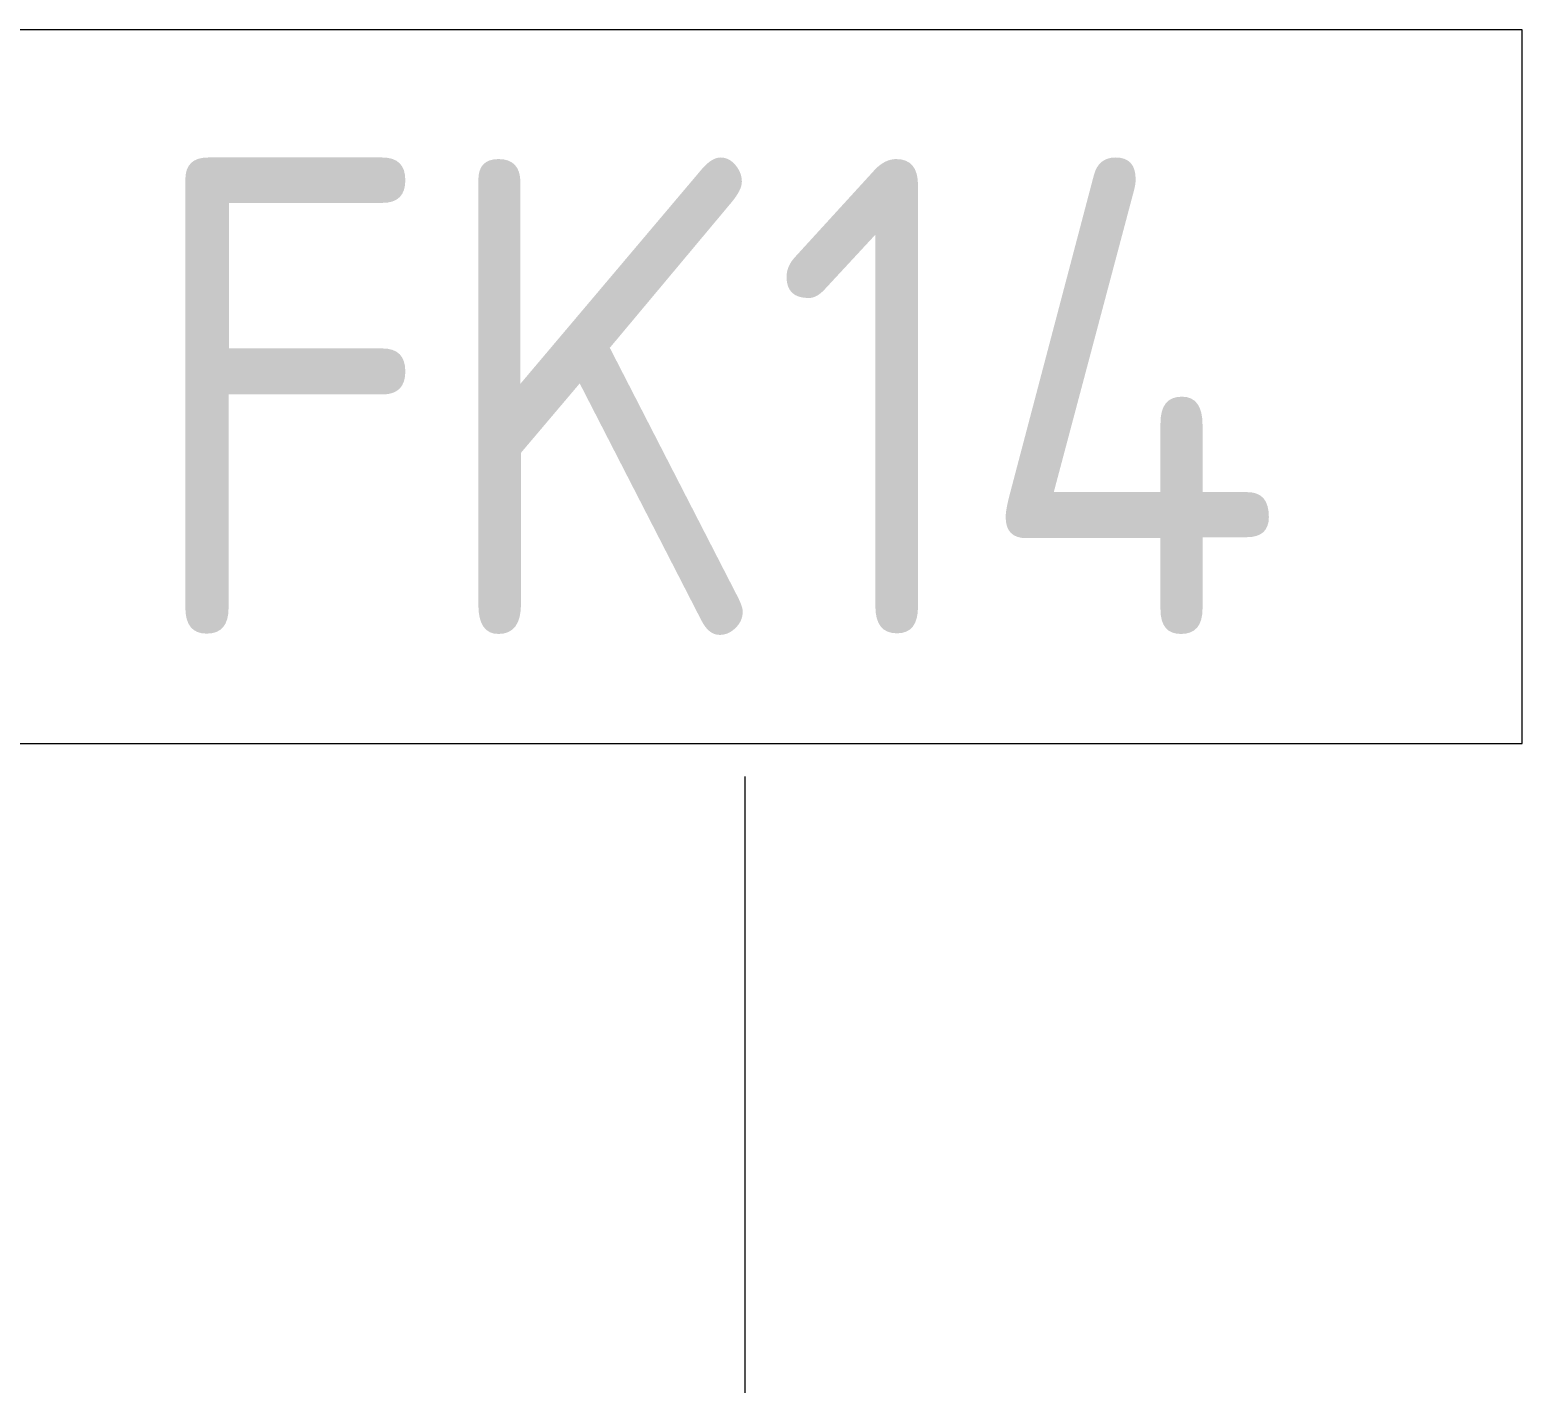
# Model space of a CAD drawing. Header units: millimetres. Extents: x 81469 to 279813, y -8553 to 29000.
# Drawn here: x 102880 to 103507, y 544 to 1113 of the extents above; entities that cross this region are included whole.
import ezdxf

# ---------------------------------------------------------------- set-up
doc = ezdxf.new("R2010")
doc.units = ezdxf.units.MM
doc.layers.add('A-WALL-IDEN', color=7, linetype='Continuous', lineweight=9)
doc.styles.add('GOST Common_1', font='GOST_Common.ttf', dxfattribs={"width": 0.9, "height": 200})

# ---------------------------------------------------------------- blocks, each defined once
blk = doc.blocks.new('М_стена_0001 - Типоразмер_без рамки-25382661-План отделки стен 3 этажа в осях 23-33')
at = {"layer": 'A-WALL-IDEN'}
for p, q in [((3.2578, 1.5234), (-3.2734, 1.5234)), ((-3.2734, 1.5234), (-3.2734, -1.4766)), ((3.2578, -1.4766), (3.2578, 1.5234)), ((-3.2734, -1.4766), (3.2578, -1.4766))]:
    blk.add_line(p, q, dxfattribs=at)

msp = doc.modelspace()

# ---------------------------------------------------------------- linework, layer by layer
at = {"layer": 'A-WALL-IDEN'}
msp.add_line((103180.64, 57.43), (103180.64, 799.19), dxfattribs=at)

# ---------------------------------------------------------------- block references
at = {"layer": 'A-WALL-IDEN', "xscale": 99.99999999999993, "yscale": 99.99999999999993, "zscale": 99.99999999999993}
msp.add_blockref('М_стена_0001 - Типоразмер_без рамки-25382661-План отделки стен 3 этажа в осях 23-33', (103181.43, 960.74), dxfattribs=at)

# ---------------------------------------------------------------- texts
at = {"layer": 'A-WALL-IDEN', "insert": (102926.94, 1058.77), "char_height": 200, "width": 627.7213, "attachment_point": 1, "style": 'GOST Common_1'}
msp.add_mtext('FK14', dxfattribs=at)

doc.saveas('drawing.dxf')
